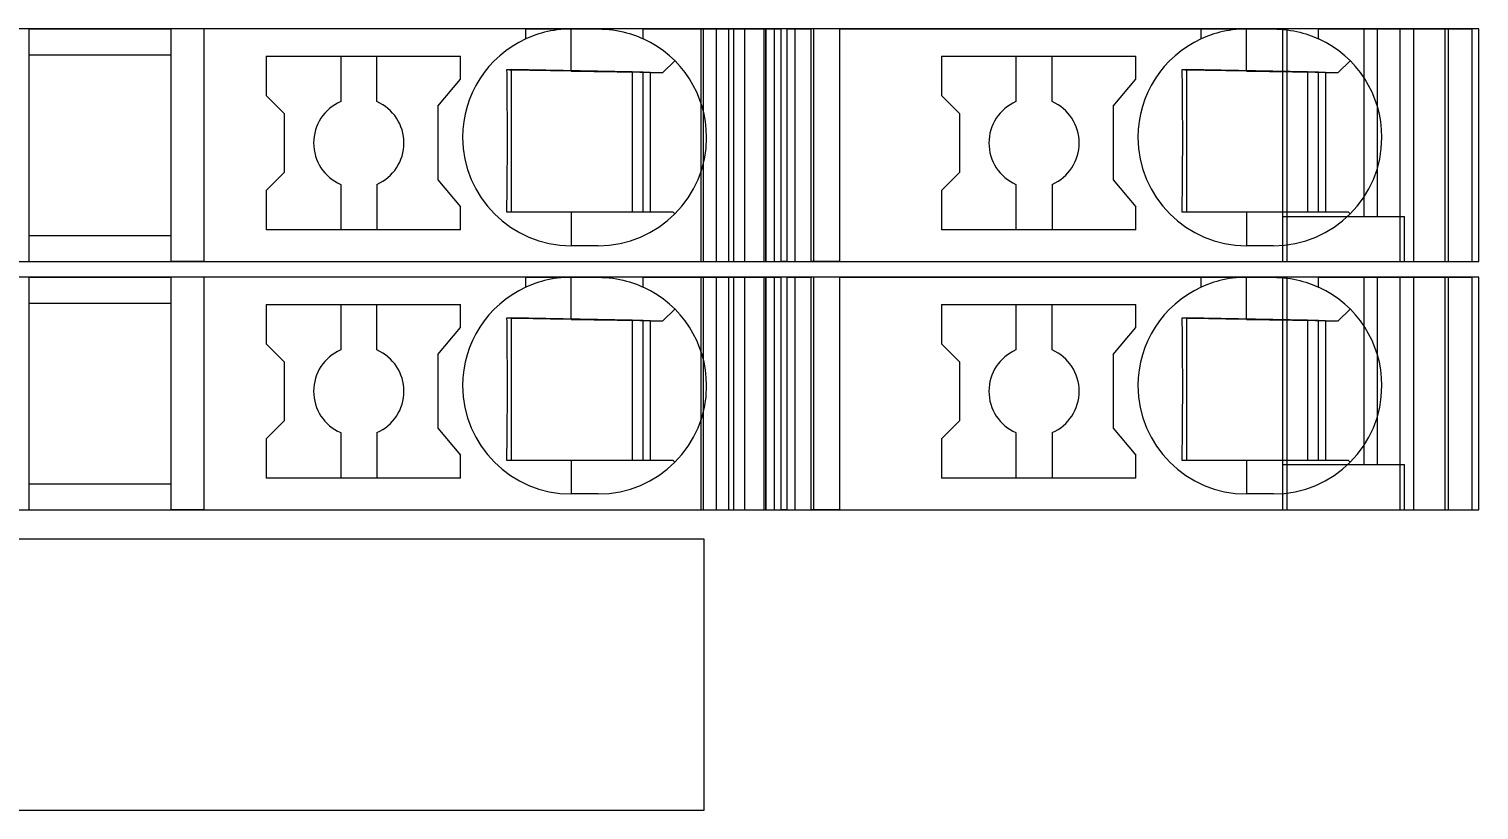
# Model space of a CAD drawing. Header units: millimetres. Extents: x 0 to 1680, y 0 to 1188.
# Drawn here: x 937.05 to 969.15, y 258.7 to 276 of the extents above; entities that cross this region are included whole.
import ezdxf
from ezdxf.enums import TextEntityAlignment as Align

# ---------------------------------------------------------------- set-up
doc = ezdxf.new("R2010")
doc.units = ezdxf.units.MM
for name, color, linetype, lineweight in [('EPLAN100', 7, 'Continuous', 13), ('EPLAN309', 5, 'Continuous', 5), ('EPLAN493', 5, 'Continuous', 5), ('MAIN-1', 7, 'Continuous', 5), ('MAIN-2', 7, 'Continuous', 5)]:
    doc.layers.add(name, color=color, linetype=linetype, lineweight=lineweight)
doc.styles.add('Tahoma', font='')
doc.styles.get('Tahoma').set_extended_font_data('Tahoma')

# ---------------------------------------------------------------- blocks, each defined once
blk = doc.blocks.new('EPLSYM_LibrarySPECIAL_Symbol12_Variant0_Placement8_63')
at = {"layer": 'EPLAN309', "lineweight": 13, "ltscale": 16}
blk.add_lwpolyline([(0, -5.15), (68.15, -5.15), (68.15, 0), (0, 0)], close=True, dxfattribs=at)
at = {"layer": 'EPLAN493', "color": 5, "style": 'Tahoma'}
blk.add_attdef('17_20450', text='', height=2.3478, dxfattribs=at).set_placement((0, -21.83478), align=Align.MIDDLE_RIGHT)
blk = doc.blocks.new('EPLSYM_LibrarySPECIAL_Symbol12_Variant0_Placement8_64')
at = {"layer": 'EPLAN309', "lineweight": 13, "ltscale": 16}
blk.add_lwpolyline([(0, -5.15), (68.15, -5.15), (68.15, 0), (0, 0)], close=True, dxfattribs=at)
at = {"layer": 'EPLAN493', "color": 5, "style": 'Tahoma'}
blk.add_attdef('17_20450', text='', height=2.3478, dxfattribs=at).set_placement((0, -21.83478), align=Align.MIDDLE_RIGHT)

msp = doc.modelspace()

# ---------------------------------------------------------------- linework, layer by layer
at = {"layer": 'EPLAN100', "lineweight": 0, "ltscale": 6}
msp.add_lwpolyline([(914, 258.7), (952, 258.7), (952, 264.7), (914, 264.7)], close=True, dxfattribs=at)
at = {"layer": 'MAIN-1'}
for p, q in [((937.05, 276), (940.2, 276)), ((937.05, 276), (937.05, 270.85)), ((940.919, 276), (940.2, 276)), ((940.2, 270.85), (940.2, 276)), ((948.05, 276), (940.919, 276)), ((940.919, 276), (940.919, 270.85)), ((948.05, 276), (949.05, 276)), ((948.05, 275.782), (948.05, 276)), ((948.102, 275.805), (948.05, 275.782)), ((948.156, 275.827), (948.102, 275.805)), ((948.213, 275.849), (948.156, 275.827)), ((948.272, 275.87), (948.213, 275.849)), ((948.333, 275.89), (948.272, 275.87)), ((948.397, 275.909), (948.333, 275.89)), ((948.463, 275.927), (948.397, 275.909)), ((948.531, 275.943), (948.463, 275.927)), ((948.601, 275.958), (948.531, 275.943)), ((948.673, 275.97), (948.601, 275.958)), ((948.746, 275.981), (948.673, 275.97)), ((948.821, 275.989), (948.746, 275.981)), ((948.897, 275.995), (948.821, 275.989)), ((948.973, 275.999), (948.897, 275.995)), ((949.05, 276), (948.973, 275.999)), ((949.05, 275.068), (949.05, 276)), ((949.05, 276), (949.65, 276)), ((949.65, 276), (949.732, 275.999)), ((950.65, 276), (949.65, 276)), ((949.732, 275.999), (949.814, 275.994)), ((949.814, 275.994), (949.896, 275.987)), ((949.896, 275.987), (949.975, 275.978)), ((949.975, 275.978), (950.053, 275.966)), ((950.053, 275.966), (950.13, 275.952)), ((950.13, 275.952), (950.204, 275.935)), ((950.204, 275.935), (950.275, 275.917)), ((950.275, 275.917), (950.345, 275.897)), ((950.345, 275.897), (950.411, 275.876)), ((950.411, 275.876), (950.475, 275.854)), ((950.475, 275.854), (950.536, 275.831)), ((950.536, 275.831), (950.594, 275.806)), ((950.594, 275.806), (950.65, 275.782)), ((950.65, 276), (953.704, 276)), ((950.65, 275.782), (950.65, 276)), ((953.832, 276), (953.704, 276)), ((953.704, 270.85), (953.704, 276)), ((953.832, 276), (954.367, 276)), ((953.832, 270.85), (953.832, 276)), ((955, 276), (954.367, 276)), ((954.367, 270.85), (954.367, 276)), ((955, 276), (963, 276)), ((955, 270.85), (955, 276)), ((963, 276), (964, 276)), ((963, 275.782), (963, 276)), ((963.052, 275.805), (963, 275.782)), ((963.106, 275.827), (963.052, 275.805)), ((963.163, 275.849), (963.106, 275.827)), ((963.222, 275.87), (963.163, 275.849)), ((963.283, 275.89), (963.222, 275.87)), ((963.347, 275.909), (963.283, 275.89)), ((963.413, 275.927), (963.347, 275.909)), ((963.481, 275.943), (963.413, 275.927)), ((963.551, 275.958), (963.481, 275.943)), ((963.622, 275.97), (963.551, 275.958)), ((963.696, 275.981), (963.622, 275.97)), ((963.771, 275.989), (963.696, 275.981)), ((963.847, 275.995), (963.771, 275.989)), ((963.923, 275.999), (963.847, 275.995)), ((964, 276), (963.923, 275.999)), ((964, 275.068), (964, 276)), ((964, 276), (964.6, 276)), ((964.6, 276), (964.677, 275.999)), ((965.6, 276), (964.6, 276)), ((964.677, 275.999), (964.753, 275.995)), ((964.753, 275.995), (964.829, 275.989)), ((964.829, 275.989), (964.904, 275.981)), ((964.904, 275.981), (964.978, 275.97)), ((964.978, 275.97), (965.049, 275.958)), ((965.049, 275.958), (965.119, 275.943)), ((965.119, 275.943), (965.187, 275.927)), ((965.187, 275.927), (965.253, 275.909)), ((965.253, 275.909), (965.317, 275.89)), ((965.317, 275.89), (965.378, 275.87)), ((965.378, 275.87), (965.437, 275.849)), ((965.437, 275.849), (965.494, 275.827)), ((965.494, 275.827), (965.548, 275.805)), ((965.548, 275.805), (965.6, 275.782)), ((965.6, 276), (969, 276)), ((965.6, 275.782), (965.6, 276)), ((969, 270.85), (969, 276)), ((937.05, 275.425), (940.2, 275.425)), ((942.3, 275.4), (942.3, 274.529)), ((942.3, 275.4), (946.6, 275.4)), ((943.95, 275.4), (943.95, 274.392)), ((944.75, 274.392), (944.75, 275.4)), ((946.6, 274.889), (946.6, 275.4)), ((951.083, 275.033), (951.347, 275.297)), ((957.25, 275.4), (957.25, 274.529)), ((957.25, 275.4), (961.55, 275.4)), ((958.9, 275.4), (958.9, 274.392)), ((959.7, 274.392), (959.7, 275.4)), ((961.55, 274.889), (961.55, 275.4)), ((966.033, 275.033), (966.297, 275.297)), ((946.1, 274.293), (946.6, 274.889)), ((947.624, 275.092), (947.625, 275.022)), ((947.685, 275.091), (947.624, 275.092)), ((947.625, 275.022), (947.625, 274.95)), ((947.625, 274.95), (947.626, 274.877)), ((947.626, 274.877), (947.627, 274.803)), ((947.627, 274.803), (947.628, 274.727)), ((947.746, 275.09), (947.685, 275.091)), ((947.721, 275.091), (947.721, 271.95)), ((947.809, 275.089), (947.746, 275.09)), ((947.873, 275.088), (947.809, 275.089)), ((947.937, 275.087), (947.873, 275.088)), ((948.003, 275.086), (947.937, 275.087)), ((948.071, 275.085), (948.003, 275.086)), ((948.14, 275.084), (948.071, 275.085)), ((948.21, 275.082), (948.14, 275.084)), ((948.283, 275.081), (948.21, 275.082)), ((948.358, 275.08), (948.283, 275.081)), ((948.435, 275.079), (948.358, 275.08)), ((948.514, 275.077), (948.435, 275.079)), ((948.597, 275.076), (948.514, 275.077)), ((948.682, 275.075), (948.597, 275.076)), ((948.771, 275.073), (948.682, 275.075)), ((948.862, 275.071), (948.771, 275.073)), ((948.955, 275.07), (948.862, 275.071)), ((949.05, 275.068), (948.955, 275.07)), ((949.05, 275.068), (951.083, 275.033)), ((950.4, 275.045), (950.4, 271.95)), ((950.65, 271.95), (950.65, 275.04)), ((950.8, 275.038), (950.8, 271.95)), ((961.05, 274.293), (961.55, 274.889)), ((962.574, 275.092), (962.574, 275.022)), ((962.635, 275.091), (962.574, 275.092)), ((962.574, 275.022), (962.575, 274.95)), ((962.575, 274.95), (962.576, 274.877)), ((962.576, 274.877), (962.577, 274.803)), ((962.577, 274.803), (962.577, 274.727)), ((962.696, 275.09), (962.635, 275.091)), ((962.671, 275.091), (962.671, 271.95)), ((962.759, 275.089), (962.696, 275.09)), ((962.822, 275.088), (962.759, 275.089)), ((962.887, 275.087), (962.822, 275.088)), ((962.953, 275.086), (962.887, 275.087)), ((963.021, 275.085), (962.953, 275.086)), ((963.09, 275.084), (963.021, 275.085)), ((963.16, 275.082), (963.09, 275.084)), ((963.233, 275.081), (963.16, 275.082)), ((963.307, 275.08), (963.233, 275.081)), ((963.385, 275.079), (963.307, 275.08)), ((963.464, 275.077), (963.385, 275.079)), ((963.547, 275.076), (963.464, 275.077)), ((963.632, 275.075), (963.547, 275.076)), ((963.72, 275.073), (963.632, 275.075)), ((963.812, 275.071), (963.72, 275.073)), ((963.905, 275.07), (963.812, 275.071)), ((964, 275.068), (963.905, 275.07)), ((964, 275.068), (966.033, 275.033)), ((965.35, 275.045), (965.35, 271.95)), ((965.6, 271.95), (965.6, 275.04)), ((965.75, 275.038), (965.75, 271.95)), ((942.7, 274.129), (942.3, 274.529)), ((947.628, 274.727), (947.628, 274.649)), ((947.628, 274.649), (947.629, 274.57)), ((947.629, 274.57), (947.63, 274.488)), ((947.63, 274.488), (947.63, 274.404)), ((957.65, 274.129), (957.25, 274.529)), ((962.577, 274.727), (962.578, 274.649)), ((962.578, 274.649), (962.579, 274.57)), ((962.579, 274.57), (962.58, 274.488)), ((962.58, 274.488), (962.58, 274.404)), ((946.1, 274.293), (946.1, 272.657)), ((947.63, 274.404), (947.631, 274.317)), ((947.631, 274.317), (947.631, 274.226)), ((947.631, 274.226), (947.632, 274.132)), ((961.05, 274.293), (961.05, 272.657)), ((962.58, 274.404), (962.581, 274.317)), ((962.581, 274.317), (962.581, 274.226)), ((962.581, 274.226), (962.582, 274.132)), ((942.7, 274.129), (942.7, 272.821)), ((947.632, 274.132), (947.633, 274.034)), ((947.633, 274.034), (947.633, 273.931)), ((947.633, 273.931), (947.633, 273.824)), ((947.633, 273.824), (947.633, 273.713)), ((957.65, 274.129), (957.65, 272.821)), ((962.582, 274.132), (962.582, 274.034)), ((962.582, 274.034), (962.583, 273.931)), ((962.583, 273.931), (962.583, 273.824)), ((962.583, 273.824), (962.583, 273.713)), ((947.633, 273.713), (947.634, 273.6)), ((947.634, 273.6), (947.633, 273.479)), ((962.583, 273.713), (962.583, 273.6)), ((962.583, 273.6), (962.583, 273.479)), ((947.633, 273.247), (947.632, 273.138)), ((947.633, 273.479), (947.633, 273.361)), ((947.633, 273.361), (947.633, 273.247)), ((962.583, 273.247), (962.582, 273.138)), ((962.583, 273.479), (962.583, 273.361)), ((962.583, 273.361), (962.583, 273.247)), ((947.632, 273.034), (947.631, 272.934)), ((947.631, 272.934), (947.631, 272.839)), ((947.632, 273.138), (947.632, 273.034)), ((962.582, 273.034), (962.581, 272.934)), ((962.581, 272.934), (962.581, 272.839)), ((962.582, 273.138), (962.582, 273.034)), ((942.7, 272.821), (942.3, 272.421)), ((943.95, 272.558), (943.95, 271.55)), ((944.75, 272.558), (944.75, 271.55)), ((946.1, 272.657), (946.6, 272.061)), ((947.629, 272.659), (947.628, 272.573)), ((947.628, 272.573), (947.628, 272.49)), ((947.63, 272.748), (947.629, 272.659)), ((947.631, 272.839), (947.63, 272.748)), ((957.65, 272.821), (957.25, 272.421)), ((958.9, 272.558), (958.9, 271.55)), ((959.7, 272.558), (959.7, 271.55)), ((961.05, 272.657), (961.55, 272.061)), ((962.579, 272.659), (962.578, 272.573)), ((962.578, 272.573), (962.578, 272.49)), ((962.58, 272.748), (962.579, 272.659)), ((962.581, 272.839), (962.58, 272.748)), ((942.3, 272.421), (942.3, 271.55)), ((947.625, 272.25), (947.624, 272.174)), ((947.626, 272.329), (947.625, 272.25)), ((947.627, 272.408), (947.626, 272.329)), ((947.628, 272.49), (947.627, 272.408)), ((957.25, 272.421), (957.25, 271.55)), ((962.575, 272.25), (962.574, 272.174)), ((962.576, 272.329), (962.575, 272.25)), ((962.577, 272.408), (962.576, 272.329)), ((962.578, 272.49), (962.577, 272.408)), ((946.6, 271.55), (946.6, 272.061)), ((947.623, 272.024), (947.622, 271.95)), ((947.622, 271.95), (947.683, 271.95)), ((947.624, 272.098), (947.623, 272.024)), ((947.624, 272.174), (947.624, 272.098)), ((947.683, 271.95), (947.746, 271.95)), ((947.746, 271.95), (947.809, 271.95)), ((947.809, 271.95), (947.873, 271.95)), ((947.873, 271.95), (947.939, 271.95)), ((947.939, 271.95), (948.005, 271.95)), ((948.005, 271.95), (948.074, 271.95)), ((948.074, 271.95), (948.144, 271.95)), ((948.144, 271.95), (948.215, 271.95)), ((948.215, 271.95), (948.289, 271.95)), ((948.289, 271.95), (948.364, 271.95)), ((948.364, 271.95), (948.442, 271.95)), ((948.442, 271.95), (948.522, 271.95)), ((948.522, 271.95), (948.605, 271.95)), ((948.605, 271.95), (948.69, 271.95)), ((948.69, 271.95), (948.778, 271.95)), ((948.778, 271.95), (948.867, 271.95)), ((948.867, 271.95), (948.958, 271.95)), ((948.958, 271.95), (949.05, 271.95)), ((949.05, 271.95), (951.3, 271.95)), ((949.05, 271.95), (949.05, 271.2)), ((951.347, 271.903), (951.3, 271.95)), ((961.55, 271.55), (961.55, 272.061)), ((962.573, 272.024), (962.572, 271.95)), ((962.572, 271.95), (962.633, 271.95)), ((962.574, 272.098), (962.573, 272.024)), ((962.574, 272.174), (962.574, 272.098)), ((962.633, 271.95), (962.695, 271.95)), ((962.695, 271.95), (962.759, 271.95)), ((962.759, 271.95), (962.823, 271.95)), ((962.823, 271.95), (962.889, 271.95)), ((962.889, 271.95), (962.955, 271.95)), ((962.955, 271.95), (963.024, 271.95)), ((963.024, 271.95), (963.093, 271.95)), ((963.093, 271.95), (963.165, 271.95)), ((963.165, 271.95), (963.239, 271.95)), ((963.239, 271.95), (963.314, 271.95)), ((963.314, 271.95), (963.392, 271.95)), ((963.392, 271.95), (963.472, 271.95)), ((963.472, 271.95), (963.555, 271.95)), ((963.555, 271.95), (963.64, 271.95)), ((963.64, 271.95), (963.727, 271.95)), ((963.727, 271.95), (963.817, 271.95)), ((963.817, 271.95), (963.908, 271.95)), ((963.908, 271.95), (964, 271.95)), ((964, 271.95), (964, 271.2)), ((964, 271.95), (966.25, 271.95)), ((966.297, 271.903), (966.25, 271.95)), ((937.05, 271.425), (940.2, 271.425)), ((946.6, 271.55), (942.3, 271.55)), ((961.55, 271.55), (957.25, 271.55)), ((949.65, 271.2), (949.05, 271.2)), ((964.6, 271.2), (964, 271.2)), ((937.05, 270.85), (940.2, 270.85)), ((940.919, 270.85), (940.2, 270.85)), ((940.919, 270.85), (953.704, 270.85)), ((952.544, 270.85), (952.544, 270.85)), ((952.65, 270.85), (952.65, 270.85)), ((953.832, 270.85), (953.704, 270.85)), ((953.832, 270.85), (954.367, 270.85)), ((955, 270.85), (954.367, 270.85)), ((955, 270.85), (969, 270.85)), ((967.5, 270.85), (967.5, 270.85)), ((937.05, 270.5), (940.2, 270.5)), ((937.05, 270.5), (937.05, 265.35)), ((940.919, 270.5), (940.2, 270.5)), ((940.2, 265.35), (940.2, 270.5)), ((948.05, 270.5), (940.919, 270.5)), ((940.919, 270.5), (940.919, 265.35)), ((948.05, 270.5), (949.05, 270.5)), ((948.05, 270.282), (948.05, 270.5)), ((948.102, 270.305), (948.05, 270.282)), ((948.156, 270.327), (948.102, 270.305)), ((948.213, 270.349), (948.156, 270.327)), ((948.272, 270.37), (948.213, 270.349)), ((948.333, 270.39), (948.272, 270.37)), ((948.397, 270.409), (948.333, 270.39)), ((948.463, 270.427), (948.397, 270.409)), ((948.531, 270.443), (948.463, 270.427)), ((948.601, 270.458), (948.531, 270.443)), ((948.673, 270.47), (948.601, 270.458)), ((948.746, 270.481), (948.673, 270.47)), ((948.821, 270.489), (948.746, 270.481)), ((948.897, 270.495), (948.821, 270.489)), ((948.973, 270.499), (948.897, 270.495)), ((949.05, 270.5), (948.973, 270.499)), ((949.05, 269.568), (949.05, 270.5)), ((949.05, 270.5), (949.65, 270.5)), ((949.65, 270.5), (949.732, 270.499)), ((950.65, 270.5), (949.65, 270.5)), ((949.732, 270.499), (949.814, 270.494)), ((949.814, 270.494), (949.896, 270.487)), ((949.896, 270.487), (949.975, 270.478)), ((949.975, 270.478), (950.053, 270.466)), ((950.053, 270.466), (950.13, 270.452)), ((950.13, 270.452), (950.204, 270.435)), ((950.204, 270.435), (950.275, 270.417)), ((950.275, 270.417), (950.345, 270.397)), ((950.345, 270.397), (950.411, 270.376)), ((950.411, 270.376), (950.475, 270.354)), ((950.475, 270.354), (950.536, 270.331)), ((950.536, 270.331), (950.594, 270.306)), ((950.594, 270.306), (950.65, 270.282)), ((950.65, 270.5), (953.704, 270.5)), ((950.65, 270.282), (950.65, 270.5)), ((953.832, 270.5), (953.704, 270.5)), ((953.704, 265.35), (953.704, 270.5)), ((953.832, 270.5), (954.367, 270.5)), ((953.832, 265.35), (953.832, 270.5)), ((955, 270.5), (954.367, 270.5)), ((954.367, 265.35), (954.367, 270.5)), ((955, 270.5), (963, 270.5)), ((955, 265.35), (955, 270.5)), ((963, 270.5), (964, 270.5)), ((963, 270.282), (963, 270.5)), ((963.052, 270.305), (963, 270.282)), ((963.106, 270.327), (963.052, 270.305)), ((963.163, 270.349), (963.106, 270.327)), ((963.222, 270.37), (963.163, 270.349)), ((963.283, 270.39), (963.222, 270.37)), ((963.347, 270.409), (963.283, 270.39)), ((963.413, 270.427), (963.347, 270.409)), ((963.481, 270.443), (963.413, 270.427)), ((963.551, 270.458), (963.481, 270.443)), ((963.622, 270.47), (963.551, 270.458)), ((963.696, 270.481), (963.622, 270.47)), ((963.771, 270.489), (963.696, 270.481)), ((963.847, 270.495), (963.771, 270.489)), ((963.923, 270.499), (963.847, 270.495)), ((964, 270.5), (963.923, 270.499)), ((964, 269.568), (964, 270.5)), ((964, 270.5), (964.6, 270.5)), ((964.6, 270.5), (964.677, 270.499)), ((965.6, 270.5), (964.6, 270.5)), ((964.677, 270.499), (964.753, 270.495)), ((964.753, 270.495), (964.829, 270.489)), ((964.829, 270.489), (964.904, 270.481)), ((964.904, 270.481), (964.978, 270.47)), ((964.978, 270.47), (965.049, 270.458)), ((965.049, 270.458), (965.119, 270.443)), ((965.119, 270.443), (965.187, 270.427)), ((965.187, 270.427), (965.253, 270.409)), ((965.253, 270.409), (965.317, 270.39)), ((965.317, 270.39), (965.378, 270.37)), ((965.378, 270.37), (965.437, 270.349)), ((965.437, 270.349), (965.494, 270.327)), ((965.494, 270.327), (965.548, 270.305)), ((965.548, 270.305), (965.6, 270.282)), ((965.6, 270.5), (969, 270.5)), ((965.6, 270.282), (965.6, 270.5)), ((969, 265.35), (969, 270.5)), ((937.05, 269.925), (940.2, 269.925)), ((942.3, 269.9), (942.3, 269.029)), ((942.3, 269.9), (946.6, 269.9)), ((943.95, 269.9), (943.95, 268.892)), ((944.75, 268.892), (944.75, 269.9)), ((946.6, 269.389), (946.6, 269.9)), ((951.083, 269.533), (951.347, 269.797)), ((957.25, 269.9), (957.25, 269.029)), ((957.25, 269.9), (961.55, 269.9)), ((958.9, 269.9), (958.9, 268.892)), ((959.7, 268.892), (959.7, 269.9)), ((961.55, 269.389), (961.55, 269.9)), ((966.033, 269.533), (966.297, 269.797)), ((946.1, 268.793), (946.6, 269.389)), ((947.624, 269.592), (947.625, 269.522)), ((947.685, 269.591), (947.624, 269.592)), ((947.625, 269.522), (947.625, 269.45)), ((947.625, 269.45), (947.626, 269.377)), ((947.626, 269.377), (947.627, 269.303)), ((947.746, 269.59), (947.685, 269.591)), ((947.721, 269.591), (947.721, 266.45)), ((947.809, 269.589), (947.746, 269.59)), ((947.873, 269.588), (947.809, 269.589)), ((947.937, 269.587), (947.873, 269.588)), ((948.003, 269.586), (947.937, 269.587)), ((948.071, 269.585), (948.003, 269.586)), ((948.14, 269.584), (948.071, 269.585)), ((948.21, 269.582), (948.14, 269.584)), ((948.283, 269.581), (948.21, 269.582)), ((948.358, 269.58), (948.283, 269.581)), ((948.435, 269.579), (948.358, 269.58)), ((948.514, 269.577), (948.435, 269.579)), ((948.597, 269.576), (948.514, 269.577)), ((948.682, 269.575), (948.597, 269.576)), ((948.771, 269.573), (948.682, 269.575)), ((948.862, 269.571), (948.771, 269.573)), ((948.955, 269.57), (948.862, 269.571)), ((949.05, 269.568), (948.955, 269.57)), ((949.05, 269.568), (951.083, 269.533)), ((950.4, 269.545), (950.4, 266.45)), ((950.65, 266.45), (950.65, 269.54)), ((950.8, 269.538), (950.8, 266.45)), ((961.05, 268.793), (961.55, 269.389)), ((962.574, 269.592), (962.574, 269.522)), ((962.635, 269.591), (962.574, 269.592)), ((962.574, 269.522), (962.575, 269.45)), ((962.575, 269.45), (962.576, 269.377)), ((962.576, 269.377), (962.577, 269.303)), ((962.696, 269.59), (962.635, 269.591)), ((962.671, 269.591), (962.671, 266.45)), ((962.759, 269.589), (962.696, 269.59)), ((962.822, 269.588), (962.759, 269.589)), ((962.887, 269.587), (962.822, 269.588)), ((962.953, 269.586), (962.887, 269.587)), ((963.021, 269.585), (962.953, 269.586)), ((963.09, 269.584), (963.021, 269.585)), ((963.16, 269.582), (963.09, 269.584)), ((963.233, 269.581), (963.16, 269.582)), ((963.307, 269.58), (963.233, 269.581)), ((963.385, 269.579), (963.307, 269.58)), ((963.464, 269.577), (963.385, 269.579)), ((963.547, 269.576), (963.464, 269.577)), ((963.632, 269.575), (963.547, 269.576)), ((963.72, 269.573), (963.632, 269.575)), ((963.812, 269.571), (963.72, 269.573)), ((963.905, 269.57), (963.812, 269.571)), ((964, 269.568), (963.905, 269.57)), ((964, 269.568), (966.033, 269.533)), ((965.35, 269.545), (965.35, 266.45)), ((965.6, 266.45), (965.6, 269.54)), ((965.75, 269.538), (965.75, 266.45)), ((942.7, 268.629), (942.3, 269.029)), ((947.627, 269.303), (947.628, 269.227)), ((947.628, 269.227), (947.628, 269.149)), ((947.628, 269.149), (947.629, 269.07)), ((947.629, 269.07), (947.63, 268.988)), ((957.65, 268.629), (957.25, 269.029)), ((962.577, 269.303), (962.577, 269.227)), ((962.577, 269.227), (962.578, 269.149)), ((962.578, 269.149), (962.579, 269.07)), ((962.579, 269.07), (962.58, 268.988)), ((946.1, 268.793), (946.1, 267.157)), ((947.63, 268.988), (947.63, 268.904)), ((947.63, 268.904), (947.631, 268.817)), ((947.631, 268.817), (947.631, 268.726)), ((947.631, 268.726), (947.632, 268.632)), ((961.05, 268.793), (961.05, 267.157)), ((962.58, 268.988), (962.58, 268.904)), ((962.58, 268.904), (962.581, 268.817)), ((962.581, 268.817), (962.581, 268.726)), ((962.581, 268.726), (962.582, 268.632)), ((942.7, 268.629), (942.7, 267.321)), ((947.632, 268.632), (947.633, 268.534)), ((947.633, 268.534), (947.633, 268.431)), ((947.633, 268.431), (947.633, 268.324)), ((957.65, 268.629), (957.65, 267.321)), ((962.582, 268.632), (962.582, 268.534)), ((962.582, 268.534), (962.583, 268.431)), ((962.583, 268.431), (962.583, 268.324)), ((947.633, 268.324), (947.633, 268.213)), ((947.633, 268.213), (947.634, 268.1)), ((947.634, 268.1), (947.633, 267.979)), ((962.583, 268.324), (962.583, 268.213)), ((962.583, 268.213), (962.583, 268.1)), ((962.583, 268.1), (962.583, 267.979)), ((947.633, 267.747), (947.632, 267.638)), ((947.633, 267.979), (947.633, 267.861)), ((947.633, 267.861), (947.633, 267.747)), ((962.583, 267.747), (962.582, 267.638)), ((962.583, 267.979), (962.583, 267.861)), ((962.583, 267.861), (962.583, 267.747)), ((947.632, 267.534), (947.631, 267.434)), ((947.631, 267.434), (947.631, 267.339)), ((947.632, 267.638), (947.632, 267.534)), ((962.582, 267.534), (962.581, 267.434)), ((962.581, 267.434), (962.581, 267.339)), ((962.582, 267.638), (962.582, 267.534)), ((942.7, 267.321), (942.3, 266.921)), ((946.1, 267.157), (946.6, 266.561)), ((947.629, 267.159), (947.628, 267.073)), ((947.628, 267.073), (947.628, 266.99)), ((947.63, 267.248), (947.629, 267.159)), ((947.631, 267.339), (947.63, 267.248)), ((957.65, 267.321), (957.25, 266.921)), ((961.05, 267.157), (961.55, 266.561)), ((962.579, 267.159), (962.578, 267.073)), ((962.578, 267.073), (962.578, 266.99)), ((962.58, 267.248), (962.579, 267.159)), ((962.581, 267.339), (962.58, 267.248)), ((942.3, 266.921), (942.3, 266.05)), ((943.95, 267.058), (943.95, 266.05)), ((944.75, 267.058), (944.75, 266.05)), ((947.626, 266.829), (947.625, 266.75)), ((947.627, 266.908), (947.626, 266.829)), ((947.628, 266.99), (947.627, 266.908)), ((957.25, 266.921), (957.25, 266.05)), ((958.9, 267.058), (958.9, 266.05)), ((959.7, 267.058), (959.7, 266.05)), ((962.576, 266.829), (962.575, 266.75)), ((962.577, 266.908), (962.576, 266.829)), ((962.578, 266.99), (962.577, 266.908)), ((946.6, 266.05), (946.6, 266.561)), ((947.623, 266.524), (947.622, 266.45)), ((947.622, 266.45), (947.683, 266.45)), ((947.624, 266.598), (947.623, 266.524)), ((947.625, 266.75), (947.624, 266.674)), ((947.624, 266.674), (947.624, 266.598)), ((947.683, 266.45), (947.746, 266.45)), ((947.746, 266.45), (947.809, 266.45)), ((947.809, 266.45), (947.873, 266.45)), ((947.873, 266.45), (947.939, 266.45)), ((947.939, 266.45), (948.005, 266.45)), ((948.005, 266.45), (948.074, 266.45)), ((948.074, 266.45), (948.144, 266.45)), ((948.144, 266.45), (948.215, 266.45)), ((948.215, 266.45), (948.289, 266.45)), ((948.289, 266.45), (948.364, 266.45)), ((948.364, 266.45), (948.442, 266.45)), ((948.442, 266.45), (948.522, 266.45)), ((948.522, 266.45), (948.605, 266.45)), ((948.605, 266.45), (948.69, 266.45)), ((948.69, 266.45), (948.778, 266.45)), ((948.778, 266.45), (948.867, 266.45)), ((948.867, 266.45), (948.958, 266.45)), ((948.958, 266.45), (949.05, 266.45)), ((949.05, 266.45), (951.3, 266.45)), ((949.05, 266.45), (949.05, 265.7)), ((951.347, 266.403), (951.3, 266.45)), ((961.55, 266.05), (961.55, 266.561)), ((962.573, 266.524), (962.572, 266.45)), ((962.572, 266.45), (962.633, 266.45)), ((962.574, 266.598), (962.573, 266.524)), ((962.575, 266.75), (962.574, 266.674)), ((962.574, 266.674), (962.574, 266.598)), ((962.633, 266.45), (962.695, 266.45)), ((962.695, 266.45), (962.759, 266.45)), ((962.759, 266.45), (962.823, 266.45)), ((962.823, 266.45), (962.889, 266.45)), ((962.889, 266.45), (962.955, 266.45)), ((962.955, 266.45), (963.024, 266.45)), ((963.024, 266.45), (963.093, 266.45)), ((963.093, 266.45), (963.165, 266.45)), ((963.165, 266.45), (963.239, 266.45)), ((963.239, 266.45), (963.314, 266.45)), ((963.314, 266.45), (963.392, 266.45)), ((963.392, 266.45), (963.472, 266.45)), ((963.472, 266.45), (963.555, 266.45)), ((963.555, 266.45), (963.64, 266.45)), ((963.64, 266.45), (963.727, 266.45)), ((963.727, 266.45), (963.817, 266.45)), ((963.817, 266.45), (963.908, 266.45)), ((963.908, 266.45), (964, 266.45)), ((964, 266.45), (964, 265.7)), ((964, 266.45), (966.25, 266.45)), ((966.297, 266.403), (966.25, 266.45)), ((937.05, 265.925), (940.2, 265.925)), ((946.6, 266.05), (942.3, 266.05)), ((961.55, 266.05), (957.25, 266.05)), ((949.65, 265.7), (949.05, 265.7)), ((964.6, 265.7), (964, 265.7)), ((937.05, 265.35), (940.2, 265.35)), ((940.919, 265.35), (940.2, 265.35)), ((940.919, 265.35), (953.704, 265.35)), ((952.544, 265.35), (952.544, 265.35)), ((952.65, 265.35), (952.65, 265.35)), ((953.832, 265.35), (953.704, 265.35)), ((953.832, 265.35), (954.367, 265.35)), ((955, 265.35), (954.367, 265.35)), ((955, 265.35), (969, 265.35)), ((967.5, 265.35), (967.5, 265.35))]:
    msp.add_line(p, q, dxfattribs=at)
for centre, radius, start, end in [((949.05, 273.6), 2.4, 114.6244, 180), ((949.65, 273.6), 2.4, 0, 65.3756), ((964, 273.6), 2.4, 114.6244, 180), ((964.6, 273.6), 2.4, 0, 65.3756), ((944.35, 273.475), 1, 113.5782, 180), ((944.35, 273.475), 1, 0, 66.4218), ((959.3, 273.475), 1, 113.5782, 180), ((959.3, 273.475), 1, 0, 66.4218), ((949.05, 273.6), 2.4, 180, 270), ((949.65, 273.6), 2.4, 270, 0), ((964, 273.6), 2.4, 180, 270), ((964.6, 273.6), 2.4, 270, 0), ((944.35, 273.475), 1, 180, 246.4218), ((944.35, 273.475), 1, 293.5782, 0), ((959.3, 273.475), 1, 180, 246.4218), ((959.3, 273.475), 1, 293.5782, 0), ((949.05, 268.1), 2.4, 114.6244, 180), ((949.65, 268.1), 2.4, 0, 65.3756), ((964, 268.1), 2.4, 114.6244, 180), ((964.6, 268.1), 2.4, 0, 65.3756), ((944.35, 267.975), 1, 113.5782, 180), ((944.35, 267.975), 1, 0, 66.4218), ((959.3, 267.975), 1, 113.5782, 180), ((959.3, 267.975), 1, 0, 66.4218), ((949.05, 268.1), 2.4, 180, 270), ((949.65, 268.1), 2.4, 270, 0), ((964, 268.1), 2.4, 180, 270), ((964.6, 268.1), 2.4, 270, 0), ((944.35, 267.975), 1, 180, 246.4218), ((944.35, 267.975), 1, 293.5782, 0), ((959.3, 267.975), 1, 180, 246.4218), ((959.3, 267.975), 1, 293.5782, 0)]:
    msp.add_arc(centre, radius, start, end, dxfattribs=at)
at = {"layer": 'MAIN-2'}
for p, q in [((951.931, 270.85), (951.931, 276)), ((951.971, 276), (951.971, 270.85)), ((952.262, 276), (952.262, 270.85)), ((952.544, 270.85), (952.544, 276)), ((952.65, 270.85), (952.65, 276)), ((952.891, 276), (952.891, 270.85)), ((953.316, 276), (953.316, 270.85)), ((953.361, 276), (953.361, 270.85)), ((953.363, 270.85), (953.363, 276)), ((953.55, 276), (953.55, 270.85)), ((954.008, 270.85), (954.008, 276)), ((954.414, 276), (954.414, 270.85)), ((964.8, 276), (964.8, 270.85)), ((964.898, 276), (964.898, 270.85)), ((966.6, 276), (966.6, 271.85)), ((966.9, 271.85), (966.9, 276)), ((967.4, 276), (967.4, 270.85)), ((967.709, 270.85), (967.709, 276)), ((968.4, 270.85), (968.4, 276)), ((968.47, 276), (968.47, 270.85)), ((947.721, 275.1), (947.624, 275.092)), ((947.721, 275.1), (947.721, 275.091)), ((950.4, 275.053), (947.721, 275.1)), ((962.671, 275.1), (962.574, 275.092)), ((962.671, 275.1), (962.671, 275.091)), ((965.35, 275.053), (962.671, 275.1)), ((950.4, 275.048), (950.4, 275.053)), ((950.65, 275.043), (950.4, 275.048)), ((950.4, 275.048), (950.4, 275.045)), ((950.65, 275.043), (950.65, 275.042)), ((950.8, 275.039), (950.65, 275.042)), ((950.65, 275.04), (950.65, 275.042)), ((950.8, 275.038), (950.8, 275.039)), ((950.8, 275.038), (951.083, 275.033)), ((950.8, 275.038), (950.8, 275.038)), ((965.35, 275.048), (965.35, 275.053)), ((965.6, 275.043), (965.35, 275.048)), ((965.35, 275.048), (965.35, 275.045)), ((965.6, 275.043), (965.6, 275.042)), ((965.75, 275.039), (965.6, 275.042)), ((965.6, 275.04), (965.6, 275.042)), ((965.75, 275.038), (965.75, 275.039)), ((965.75, 275.038), (966.033, 275.033)), ((965.75, 275.038), (965.75, 275.038)), ((950.4, 271.95), (950.4, 271.95)), ((950.65, 271.95), (950.65, 271.95)), ((951.347, 271.903), (951.347, 271.903)), ((965.35, 271.95), (965.35, 271.95)), ((965.6, 271.95), (965.6, 271.95)), ((966.297, 271.903), (966.297, 271.903)), ((964.8, 271.85), (967.5, 271.85)), ((967.5, 270.85), (967.5, 271.85)), ((951.931, 265.35), (951.931, 270.5)), ((951.971, 270.5), (951.971, 265.35)), ((952.262, 270.5), (952.262, 265.35)), ((952.544, 265.35), (952.544, 270.5)), ((952.65, 265.35), (952.65, 270.5)), ((952.891, 270.5), (952.891, 265.35)), ((953.316, 270.5), (953.316, 265.35)), ((953.361, 270.5), (953.361, 265.35)), ((953.363, 265.35), (953.363, 270.5)), ((953.55, 270.5), (953.55, 265.35)), ((954.008, 265.35), (954.008, 270.5)), ((954.414, 270.5), (954.414, 265.35)), ((964.8, 270.5), (964.8, 265.35)), ((964.898, 270.5), (964.898, 265.35)), ((966.6, 270.5), (966.6, 266.35)), ((966.9, 266.35), (966.9, 270.5)), ((967.4, 270.5), (967.4, 265.35)), ((967.709, 265.35), (967.709, 270.5)), ((968.4, 265.35), (968.4, 270.5)), ((968.47, 270.5), (968.47, 265.35)), ((947.721, 269.6), (947.624, 269.592)), ((947.721, 269.6), (947.721, 269.591)), ((950.4, 269.553), (947.721, 269.6)), ((950.4, 269.548), (950.4, 269.553)), ((950.65, 269.543), (950.4, 269.548)), ((950.4, 269.548), (950.4, 269.545)), ((950.65, 269.543), (950.65, 269.542)), ((950.8, 269.539), (950.65, 269.542)), ((950.65, 269.54), (950.65, 269.542)), ((950.8, 269.538), (950.8, 269.539)), ((950.8, 269.538), (951.083, 269.533)), ((950.8, 269.538), (950.8, 269.538)), ((962.671, 269.6), (962.574, 269.592)), ((962.671, 269.6), (962.671, 269.591)), ((965.35, 269.553), (962.671, 269.6)), ((965.35, 269.548), (965.35, 269.553)), ((965.6, 269.543), (965.35, 269.548)), ((965.35, 269.548), (965.35, 269.545)), ((965.6, 269.543), (965.6, 269.542)), ((965.75, 269.539), (965.6, 269.542)), ((965.6, 269.54), (965.6, 269.542)), ((965.75, 269.538), (965.75, 269.539)), ((965.75, 269.538), (966.033, 269.533)), ((965.75, 269.538), (965.75, 269.538)), ((950.4, 266.45), (950.4, 266.45)), ((950.65, 266.45), (950.65, 266.45)), ((965.35, 266.45), (965.35, 266.45)), ((965.6, 266.45), (965.6, 266.45)), ((951.347, 266.403), (951.347, 266.403)), ((964.8, 266.35), (967.5, 266.35)), ((966.297, 266.403), (966.297, 266.403)), ((967.5, 265.35), (967.5, 266.35))]:
    msp.add_line(p, q, dxfattribs=at)

# ---------------------------------------------------------------- block references
ref = msp.add_blockref('EPLSYM_LibrarySPECIAL_Symbol12_Variant0_Placement8_63', (901, 276))
ref.add_attrib('17_20450', '21', dxfattribs={"layer": 'EPLAN493', "color": 5, "height": 2.3478, "style": 'Tahoma'}).set_placement((900, 273.19), align=Align.MIDDLE_RIGHT)
ref = msp.add_blockref('EPLSYM_LibrarySPECIAL_Symbol12_Variant0_Placement8_64', (901, 270.5))
ref.add_attrib('17_20450', '21', dxfattribs={"layer": 'EPLAN493', "color": 5, "height": 2.3478, "style": 'Tahoma'}).set_placement((900, 267.69), align=Align.MIDDLE_RIGHT)

doc.saveas('drawing.dxf')
